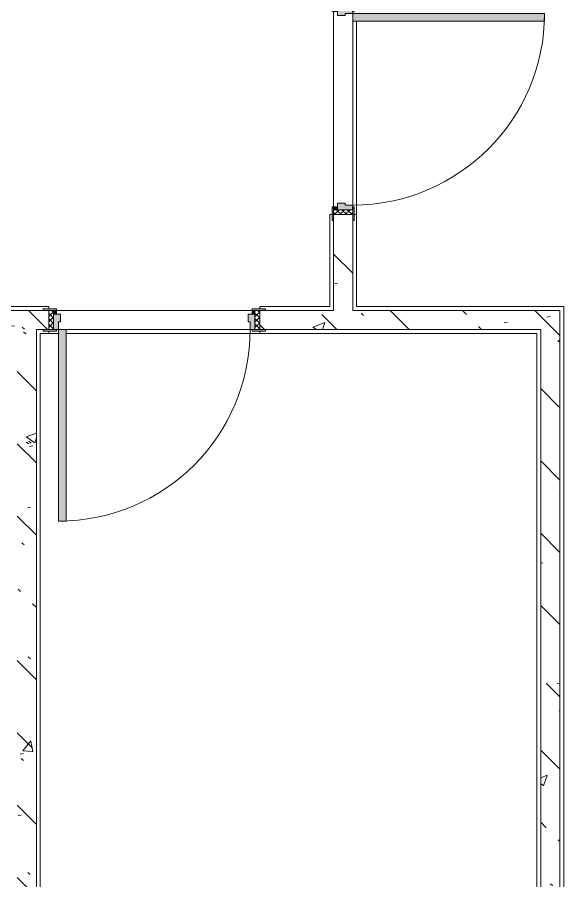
# Model space of a CAD drawing. Header units: millimetres. Extents: x 81494 to 296443, y -8553 to 29000.
# Drawn here: x 248434 to 251283, y 6224 to 10730 of the extents above; entities that cross this region are included whole.
import ezdxf

# ---------------------------------------------------------------- set-up
doc = ezdxf.new("R2010")
doc.units = ezdxf.units.MM
for name, color, linetype, lineweight, true_color in [('A-DOOR-5', 7, 'Continuous', 5, 0xe2e2e2), ('A-DOOR-6', 7, 'Continuous', 5, 0xaaaaaa), ('A-DOOR-FRAM-4', 7, 'Continuous', 5, 0xe2e2e2), ('A-DOOR-FRAM-5', 7, 'Continuous', 5, 0xaaaaaa), ('A-FLOR-2', 7, 'Continuous', 5, 0xaaaaaa), ('I-WALL-5', 7, 'Continuous', 5, 0x787878)]:
    doc.layers.add(name, color=color, linetype=linetype, lineweight=lineweight, true_color=true_color)
doc.layers.add('I-WALL-3', color=7, linetype='Continuous', lineweight=5)
pattern_1 = [(135, (169433.17, 0), (-377.1708, -377.1708), [533.4, -88.9, 17.78, -88.9]), (135, (169433.17, 376.94), (-377.1708, -377.1708), []), (50, (169433.17, 0), (637.6445, -55.7866), [66.675, -733.425]), (355, (169433.2, 0), (-123.3494, 668.699), [53.34, -586.74]), (100.451, (169486.3, -4.65), (514.299, 612.908), [56.665, -623.315]), (46.184, (169433.2, 177.8), (948.7764, -147.15), [100.012, -1100.137]), (96.636, (169512.2, 165.5), (830.909, 865.997), [84.998, -934.973]), (351.184, (169433.2, 177.8), (830.918, 865.988), [80.01, -880.11]), (21, (169522.07, 133.35), (530.6506, -357.9283), [66.675, -733.425]), (326, (169522.1, 133.35), (216.308, 644.6585), [53.34, -586.74]), (71.451, (169566.3, 103.5), (746.9596, 286.7243), [56.665, -623.315]), (37.5, (169433.17, 0), (10.81053, 295.9426), [16.764, -562.864, 16.764, -578.866, -588.962]), (37.5, (169433.17, 0), (10.81053, 295.9426), [-1175.258, 16.764, -572.198]), (7.5, (169433.17, 0), (233.8692, 350.6318), [16.764, -322.834, 16.764, -549.529, -224.472]), (7.5, (169433.17, 0), (233.8692, 350.6318), [-905.891, 16.764, -207.708]), (327.5, (169234.92, 0), (474.5678, -20.0513), [16.764, -205.486, 16.764, -676.656, -920.115]), (327.5, (169234.92, 0), (474.5678, -20.0513), [-915.67, 16.764, -903.351]), (317.5, (169146.02, 0), (518.4522, 88.9934), [16.764, -272.161, 16.764, -443.738, -653.415]), (317.5, (169146.02, 0), (518.4522, 88.9934), [-749.427, 16.764, -636.651])]
pattern_2 = [(135, (1751.41, 114.685), (-14.14214, -14.14214), []), (225, (1751.41, 114.685), (14.14214, -14.14214), [])]
pattern_3 = [(45, (-371.384, 114.685), (-14.1421, 14.1421), []), (135, (-371.384, 114.685), (-14.1421, -14.1421), [])]

# ---------------------------------------------------------------- blocks, each defined once
blk = doc.blocks.new('110_Дверь_СКБ_1Ст_Внутренняя1 - Д-4 _л_ 1100x2100h_су мгн-33293497-1_3_4_птичка')
at = {"layer": 'A-DOOR-5'}
h = blk.add_hatch(color=256, dxfattribs=at)
h.paths.add_polyline_path([(-512.5, 50), (-507.1, -30), (-477.5, -30), (-477.5, 10), (-487.5, 10), (-487.5, 50), (-497.5, 50)])
h.paths.add_polyline_path([(537.5, 50), (512.5, 50), (512.5, 10), (502.5, 10), (502.5, -30), (537.5, -30)])
at = {"layer": 'A-DOOR-6'}
h = blk.add_hatch(dxfattribs=at)
h.set_pattern_fill('FP_20', color=256, style=0, pattern_type=2)
h.set_pattern_definition(pattern_2)
h.paths.add_polyline_path([(537.5, 50), (537.5, -50), (562.5, -50), (562.5, 50)])
at = {"layer": 'A-DOOR-FRAM-4'}
for points in [[(472.5, 1050), (472.5, 50), (512.5, 50), (512.5, 1050)], [(-537.5, 58), (-567.5, 58), (-567.5, 50), (-497.5, 50), (-497.5, 58), (-517.5, 58)], [(542.5, 58), (522.5, 58), (522.5, 50), (592.5, 50), (592.5, 58), (562.5, 58)], [(-497.5, -30), (-512.5, -30), (-512.5, -50), (-497.5, -50)], [(537.5, -30), (522.5, -30), (522.5, -50), (537.5, -50)], [(-537.5, -50), (-567.5, -50), (-567.5, -58), (-497.5, -58), (-497.5, -50), (-522.3, -50)], [(522.5, -50), (522.5, -58), (592.5, -58), (592.5, -50), (537.5, -50)]]:
    blk.add_hatch(color=256, dxfattribs=at).paths.add_polyline_path(points)
at = {"layer": 'A-DOOR-FRAM-5'}
h = blk.add_hatch(dxfattribs=at)
h.set_pattern_fill('FP_21', color=256, style=0, pattern_type=2)
h.set_pattern_definition(pattern_3)
h.paths.add_polyline_path([(-512.5, 50), (-537.5, 50), (-537.5, -50), (-512.5, -50), (-512.5, -37.1)])
at = {"layer": 'A-DOOR-6'}
for p, q in [((512.5, 1050), (472.5, 1050)), ((472.5, 1050), (472.5, 50)), ((512.5, 50), (512.5, 1050)), ((472.5, 50), (512.5, 50))]:
    blk.add_line(p, q, dxfattribs=at)
blk.add_arc((512.5, 50), 1000, 90, 180, dxfattribs=at)
at = {"layer": 'A-DOOR-FRAM-5'}
for p, q in [((-497.5, 58), (-567.5, 58)), ((-567.5, 58), (-567.5, 50)), ((-567.5, 50), (-497.5, 50)), ((-512.5, 50), (-537.5, 50)), ((-537.5, 50), (-537.5, -50)), ((-487.5, 50), (-512.5, 50)), ((-512.5, 50), (-512.5, -30)), ((-512.5, -50), (-512.5, 50)), ((-497.5, 50), (-512.5, 50)), ((-512.5, 50), (-512.5, 49)), ((-512.5, 49), (-497.5, 49)), ((-497.5, 50), (-497.5, 58)), ((-497.5, 49), (-497.5, 50)), ((-487.5, 10), (-487.5, 50)), ((512.5, 50), (512.5, 10)), ((537.5, 50), (512.5, 50)), ((592.5, 58), (522.5, 58)), ((522.5, 58), (522.5, 50)), ((537.5, 50), (522.5, 50)), ((522.5, 50), (522.5, 49)), ((522.5, 50), (592.5, 50)), ((522.5, 49), (537.5, 49)), ((537.5, -30), (537.5, 50)), ((562.5, 50), (537.5, 50)), ((537.5, 50), (537.5, -50)), ((537.5, 49), (537.5, 50)), ((562.5, -50), (562.5, 50)), ((592.5, 50), (592.5, 58)), ((-477.5, 10), (-487.5, 10)), ((-477.5, -30), (-477.5, 10)), ((512.5, 10), (502.5, 10)), ((502.5, 10), (502.5, -30)), ((-512.5, -30), (-477.5, -30)), ((-497.5, -30), (-512.5, -30)), ((-512.5, -30), (-512.5, -50)), ((-497.5, -50), (-497.5, -30)), ((502.5, -30), (537.5, -30)), ((537.5, -30), (522.5, -30)), ((522.5, -30), (522.5, -50)), ((537.5, -50), (537.5, -30)), ((-497.5, -50), (-567.5, -50)), ((-567.5, -50), (-567.5, -58)), ((-567.5, -58), (-497.5, -58)), ((-537.5, -50), (-512.5, -50)), ((-512.5, -50), (-497.5, -50)), ((-497.5, -58), (-497.5, -50)), ((522.5, -50), (537.5, -50)), ((592.5, -50), (522.5, -50)), ((522.5, -50), (522.5, -58)), ((522.5, -58), (592.5, -58)), ((537.5, -50), (562.5, -50)), ((592.5, -58), (592.5, -50))]:
    blk.add_line(p, q, dxfattribs=at)
blk = doc.blocks.new('110_Дверь_СКБ_1Ст_Внутренняя1 - Д-4 _п_ 1100x2100h_су мгн 2-33304581-1_3_4_птичка')
at = {"layer": 'A-DOOR-5'}
h = blk.add_hatch(color=256, dxfattribs=at)
h.paths.add_polyline_path([(537.5, 50), (512.5, 50), (512.5, 10), (502.5, 10), (502.5, -30), (537.5, -30), (537.5, 28.8)])
h.paths.add_polyline_path([(-487.5, 50), (-512.5, 50), (-512.5, -30), (-477.5, -30), (-477.5, 10), (-487.5, 10)])
at = {"layer": 'A-DOOR-6'}
h = blk.add_hatch(dxfattribs=at)
h.set_pattern_fill('FP_20', color=256, style=0, pattern_type=2)
h.set_pattern_definition(pattern_2)
h.paths.add_polyline_path([(537.5, 50), (537.5, -50), (562.5, -50), (562.5, 50)])
at = {"layer": 'A-DOOR-FRAM-4'}
for points in [[(-487.5, 1050), (-487.5, 50), (-447.5, 50), (-447.5, 1050)], [(-517.5, 58), (-567.5, 58), (-567.5, 50), (-497.5, 50), (-497.5, 58), (-512.5, 58)], [(530.1, 58), (522.5, 58), (522.5, 50), (592.5, 50), (592.5, 58), (537.5, 58)], [(-497.5, -30), (-512.5, -30), (-512.5, -50), (-497.5, -50)], [(537.5, -30), (522.5, -30), (522.5, -50), (537.5, -50)], [(-537.5, -50), (-567.5, -50), (-567.5, -58), (-497.5, -58), (-497.5, -50), (-519.8, -50)], [(522.5, -50), (522.5, -58), (592.5, -58), (592.5, -50), (537.5, -50)]]:
    blk.add_hatch(color=256, dxfattribs=at).paths.add_polyline_path(points)
at = {"layer": 'A-DOOR-FRAM-5'}
h = blk.add_hatch(dxfattribs=at)
h.set_pattern_fill('FP_21', color=256, style=0, pattern_type=2)
h.set_pattern_definition(pattern_3)
h.paths.add_polyline_path([(-512.5, 50), (-537.5, 50), (-537.5, -50), (-512.5, -50), (-512.5, -41.8)])
at = {"layer": 'A-DOOR-6'}
for p, q in [((-487.5, 1050), (-487.5, 50)), ((-447.5, 1050), (-487.5, 1050)), ((-447.5, 50), (-447.5, 1050)), ((-487.5, 50), (-447.5, 50))]:
    blk.add_line(p, q, dxfattribs=at)
blk.add_arc((-487.5, 50), 1000, 360, 90, dxfattribs=at)
at = {"layer": 'A-DOOR-FRAM-5'}
for p, q in [((-497.5, 58), (-567.5, 58)), ((-567.5, 58), (-567.5, 50)), ((-567.5, 50), (-497.5, 50)), ((-512.5, 50), (-537.5, 50)), ((-537.5, 50), (-537.5, -50)), ((-487.5, 50), (-512.5, 50)), ((-512.5, 50), (-512.5, -30)), ((-512.5, -50), (-512.5, 50)), ((-497.5, 50), (-512.5, 50)), ((-512.5, 50), (-512.5, 49)), ((-512.5, 49), (-497.5, 49)), ((-497.5, 50), (-497.5, 58)), ((-497.5, 49), (-497.5, 50)), ((-487.5, 10), (-487.5, 50)), ((512.5, 50), (512.5, 10)), ((537.5, 50), (512.5, 50)), ((592.5, 58), (522.5, 58)), ((522.5, 58), (522.5, 50)), ((537.5, 50), (522.5, 50)), ((522.5, 50), (522.5, 49)), ((522.5, 50), (592.5, 50)), ((522.5, 49), (537.5, 49)), ((537.5, -30), (537.5, 50)), ((562.5, 50), (537.5, 50)), ((537.5, 50), (537.5, -50)), ((537.5, 49), (537.5, 50)), ((562.5, -50), (562.5, 50)), ((592.5, 50), (592.5, 58)), ((-477.5, 10), (-487.5, 10)), ((-477.5, -30), (-477.5, 10)), ((512.5, 10), (502.5, 10)), ((502.5, 10), (502.5, -30)), ((-512.5, -30), (-477.5, -30)), ((-497.5, -30), (-512.5, -30)), ((-512.5, -30), (-512.5, -50)), ((-497.5, -50), (-497.5, -30)), ((502.5, -30), (537.5, -30)), ((537.5, -30), (522.5, -30)), ((522.5, -30), (522.5, -50)), ((537.5, -50), (537.5, -30)), ((-497.5, -50), (-567.5, -50)), ((-567.5, -50), (-567.5, -58)), ((-567.5, -58), (-497.5, -58)), ((-537.5, -50), (-512.5, -50)), ((-512.5, -50), (-497.5, -50)), ((-497.5, -58), (-497.5, -50)), ((522.5, -50), (537.5, -50)), ((592.5, -50), (522.5, -50)), ((522.5, -50), (522.5, -58)), ((522.5, -58), (592.5, -58)), ((537.5, -50), (562.5, -50)), ((592.5, -58), (592.5, -50))]:
    blk.add_line(p, q, dxfattribs=at)

msp = doc.modelspace()

# ---------------------------------------------------------------- hatches: boundary and pattern name
at = {"layer": 'I-WALL-5'}
h = msp.add_hatch(dxfattribs=at)
h.set_pattern_fill('FP_125', color=256, style=0, pattern_type=2)
h.set_pattern_definition(pattern_1)
h.paths.add_polyline_path([(250183.2, 9200), (250183.2, 9700), (250083.2, 9700), (250083.2, 9200)])
h.paths.add_polyline_path([(250083.2, 10800), (250183.2, 10800), (250183.2, 10900), (250083.2, 10900), (250083.2, 10830)])
h = msp.add_hatch(dxfattribs=at)
h.set_pattern_fill('FP_125', color=256, style=0, pattern_type=2)
h.set_pattern_definition(pattern_1)
h.paths.add_polyline_path([(248553.6, 9100), (248598.2, 9100), (248598.2, 9200), (248291.2, 9200), (248291.2, 9100), (248533.6, 9100)])
h.paths.add_polyline_path([(245249.8, 9100), (245413.2, 9100), (245413.2, 9200), (245133.2, 9200), (245133.2, 9100), (245153.2, 9100)])
h.paths.add_polyline_path([(246363.2, 9100), (247191.2, 9100), (247191.2, 9200), (246363.2, 9200)])
h.paths.add_polyline_path([(251263.2, 9100), (251263.2, 9200), (249698.2, 9200), (249698.2, 9100), (251217.5, 9100)])
h = msp.add_hatch(dxfattribs=at)
h.set_pattern_fill('FP_125', color=256, style=0, pattern_type=2)
h.set_pattern_definition(pattern_1)
h.paths.add_polyline_path([(248433.6, 3750), (248533.6, 3750), (248533.6, 9100), (248433.6, 9100), (248433.6, 3762.9)])
h = msp.add_hatch(dxfattribs=at)
h.set_pattern_fill('FP_125', color=256, style=0, pattern_type=2)
h.set_pattern_definition(pattern_1)
h.paths.add_polyline_path([(251163.2, 3750), (251263.2, 3750), (251263.2, 9100), (251163.2, 9100), (251163.2, 3770)])

# ---------------------------------------------------------------- linework, layer by layer
at = {"layer": 'A-FLOR-2'}
for p, q in [((250203.2, 10710), (250203.2, 9220)), ((250063.2, 9220), (250063.2, 9700)), ((250063.2, 9700), (250075.2, 9700)), ((250191.2, 9700), (250203.2, 9700)), ((248291.2, 9220), (248598.2, 9220)), ((248598.2, 9220), (248598.2, 9208)), ((249698.2, 9208), (249698.2, 9220)), ((249698.2, 9220), (250063.2, 9220)), ((250203.2, 9220), (251283.2, 9220)), ((251283.2, 9220), (251283.2, 3790)), ((248553.6, 9080), (248553.6, 3790)), ((248553.6, 9080), (248648.2, 9080)), ((248598.2, 9092), (248598.2, 9080)), ((248688.2, 9080), (251143.2, 9080)), ((249698.2, 9080), (249698.2, 9092)), ((251143.2, 4150), (251143.2, 9080))]:
    msp.add_line(p, q, dxfattribs=at)
at = {"layer": 'I-WALL-3'}
for p, q in [((250083.2, 9740), (250083.2, 10760)), ((250183.2, 10710), (250183.2, 9750)), ((250083.2, 9670), (250083.2, 9200)), ((250183.2, 9200), (250183.2, 9670)), ((248568.2, 9200), (248321.2, 9200)), ((248638.2, 9200), (249658.2, 9200)), ((250083.2, 9200), (249728.2, 9200)), ((251263.2, 9200), (250183.2, 9200)), ((251263.2, 3750), (251263.2, 9200)), ((248533.6, 9100), (248568.2, 9100)), ((248533.6, 3750), (248533.6, 9100)), ((249648.2, 9100), (248688.2, 9100)), ((249728.2, 9100), (251163.2, 9100)), ((251163.2, 9100), (251163.2, 3750))]:
    msp.add_line(p, q, dxfattribs=at)

# ---------------------------------------------------------------- block references
at = {"layer": 'A-DOOR-6'}
for name, p, rotation in [('110_Дверь_СКБ_1Ст_Внутренняя1 - Д-4 _п_ 1100x2100h_су мгн 2-33304581-1_3_4_птичка', (250133.2, 10262.5), 269.9999999999998), ('110_Дверь_СКБ_1Ст_Внутренняя1 - Д-4 _л_ 1100x2100h_су мгн-33293497-1_3_4_птичка', (249160.7, 9150), 180)]:
    msp.add_blockref(name, p, dxfattribs=dict(at, rotation=rotation))

doc.saveas('drawing.dxf')
